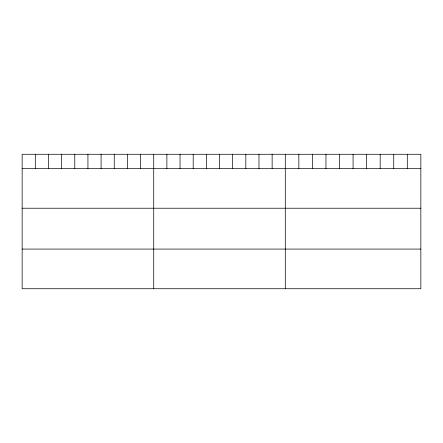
<?xml version="1.0" encoding="UTF-8"?>
<svg xmlns="http://www.w3.org/2000/svg" width="443" height="443" viewBox="0 0 443 443"><rect width="100%" height="100%" fill="white"/><g stroke="black" fill="none" stroke-linecap="round" stroke-linejoin="round"><path stroke-width="0.66" d="M420.85 168.567L420.85 288.731L22.15 288.731L22.15 154.269L420.85 154.269L420.85 168.567L22.15 168.567M22.15 208.221L420.85 208.221M22.15 249.077L420.85 249.077M407.294 154.269L407.294 168.567M393.738 154.269L393.738 168.567M380.183 154.269L380.183 168.567M366.627 154.269L366.627 168.567M353.071 154.269L353.071 168.567M339.515 154.269L339.515 168.567M325.959 154.269L325.959 168.567M312.404 154.269L312.404 168.567M298.848 154.269L298.848 168.567M285.292 154.269L285.292 288.731M272.135 154.269L272.135 168.567M258.978 154.269L258.978 168.567M245.821 154.269L245.821 168.567M232.664 154.269L232.664 168.567M219.506 154.269L219.506 168.567M206.349 154.269L206.349 168.567M193.192 154.269L193.192 168.567M180.035 154.269L180.035 168.567M166.878 154.269L166.878 168.567M153.721 154.269L153.721 288.731M140.564 154.269L140.564 168.567M127.407 154.269L127.407 168.567M114.25 154.269L114.25 168.567M101.093 154.269L101.093 168.567M87.936 154.269L87.936 168.567M74.778 154.269L74.778 168.567M61.621 154.269L61.621 168.567M48.464 154.269L48.464 168.567M35.307 154.269L35.307 168.567"/></g></svg>
